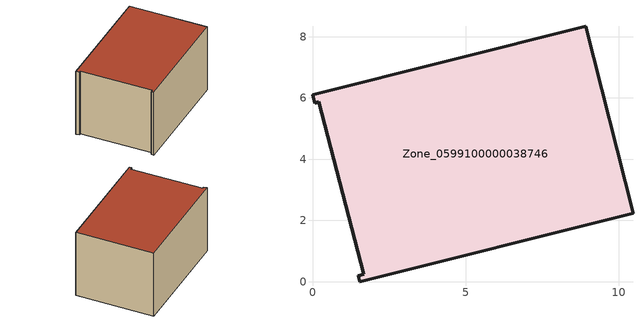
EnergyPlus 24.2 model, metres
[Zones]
Zone_0599100000038746
 floor ground (C_G): 1.49,0.19 1.68,0.24 0.21,5.87 0.07,5.83 0,6.11 8.93,8.34 10.47,2.24 1.54,0 z0
 wall outside (C_F): 1.54,0 10.47,2.24 8.93,8.34 0,6.11 0.07,5.83 0.21,5.87 1.68,0.24 1.49,0.19 1.54,0 z0:5.63
 roof outside (C_R): 1.68,0.24 1.49,0.19 1.54,0 10.47,2.24 8.93,8.34 0,6.11 0.07,5.83 0.21,5.87 z5.63
[BUILDING]
Pand.0599100000038746: North Axis=0; Terrain=City; Loads Convergence Tolerance Value=0.04; Temperature Convergence Tolerance Value=0.4; Solar Distribution=FullExterior; Maximum Number of Warmup Days=25; Minimum Number of Warmup Days=1
[Site:Location]
Rotterdam.The.Hague.AP_ZH_NLD Design_Conditions: Latitude=51.96; Longitude=4.45; Time Zone=1; Elevation=-4.5
[SITE:GROUNDTEMPERATURE:BUILDINGSURFACE]
18, 18, 18, 18, 18, 18, 18, 18, 18, 18, 18, 18
[MATERIAL] Thermal Absorptance=0.9; Solar Absorptance=0.7; Visible Absorptance=0.7
Name | Roughness | Thickness | Conductivity | Density | Specific Heat
G.TI.1946-1964 | MediumSmooth | 0.15 | 1 | 540 | 1210
F.TI.1946-1964 | Rough | 0.3 | 0.857143 | 1920 | 840
R.TI.1946-1964 | MediumRough | 0.2 | 0.277778 | 1500 | 1000
[CONSTRUCTION]
C_G: G.TI.1946-1964
C_F: F.TI.1946-1964
C_R: R.TI.1946-1964
[ZONE]
Zone_0599100000038746: Type=1; Multiplier=1; Ceiling Height=Autocalculate; Volume=Autocalculate; Floor Area=autocalculate; Part of Total Floor Area=Yes
[ZONEINFILTRATION:DESIGNFLOWRATE]
Infil_Zone_0599100000038746: Zone or ZoneList or Space or SpaceList=Zone_0599100000038746; Schedule=AlwaysOn; Design Flow Rate Calculation Method=Flow/Area; Flow Rate per Floor Area=0.003; Constant Term Coefficient=1; Temperature Term Coefficient=0; Velocity Term Coefficient=0; Velocity Squared Term Coefficient=0
[HVACTEMPLATE:ZONE:IDEALLOADSAIRSYSTEM]
Zone_0599100000038746: Maximum Heating Supply Air Temperature=50; Minimum Cooling Supply Air Temperature=13; Maximum Heating Supply Air Humidity Ratio=0.0156; Minimum Cooling Supply Air Humidity Ratio=0.0077; Heating Limit=NoLimit; Cooling Limit=NoLimit; Dehumidification Control Type=ConstantSensibleHeatRatio; Cooling Sensible Heat Ratio=0.7; Dehumidification Setpoint=60; Humidification Control Type=None; Humidification Setpoint=30; Outdoor Air Method=None; Outdoor Air Flow Rate per Person=0.00944; Outdoor Air Flow Rate per Zone Floor Area=0; Outdoor Air Flow Rate per Zone=0; Demand Controlled Ventilation Type=None; Outdoor Air Economizer Type=NoEconomizer; Heat Recovery Type=None; Sensible Heat Recovery Effectiveness=0.7; Latent Heat Recovery Effectiveness=0.65
[ZONECONTROL:THERMOSTAT]
ThermostatControl_Zone_0599100000038746: Zone or ZoneList=Zone_0599100000038746; Control Type Schedule=DualSetpointControlType; Control 1=Thermostat_Zone_0599100000038746; Temperature Difference Between Cutout And Setpoint=0
[THERMOSTATSETPOINT:DUALSETPOINT]
Thermostat_Zone_0599100000038746: Heating Setpoint Temperature Schedule=HeatingSetpoint_Zone_0599100000038746; Cooling Setpoint Temperature Schedule=CoolingSetpoint_Zone_0599100000038746
[SCHEDULE:COMPACT]
HeatingSetpoint_Zone_0599100000038746: Through: 12/31, For: AllDays, Until: 24:00, 21
CoolingSetpoint_Zone_0599100000038746: Through: 12/31, For: AllDays, Until: 24:00, 24
DualSetpointControlType: Through: 12/31, For: AllDays, Until: 24:00, 4
AlwaysOn: Through: 12/31, For: AllDays, Until: 24:00, 1
